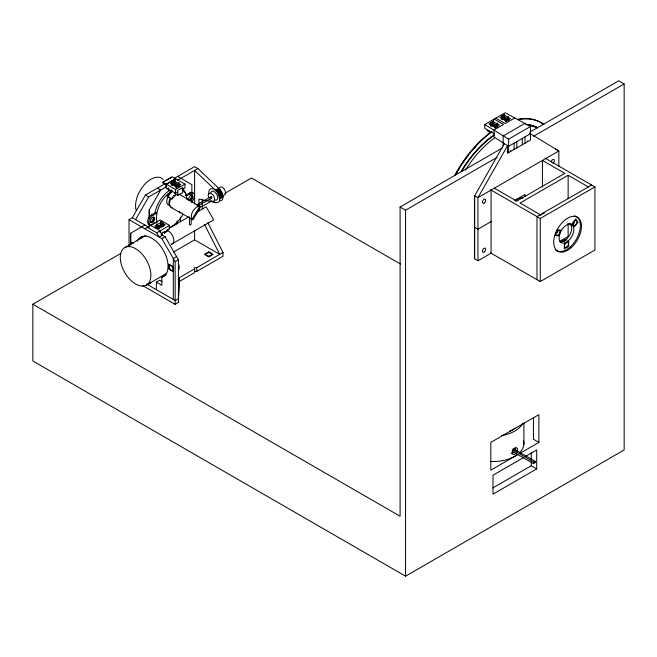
<?xml version="1.0" encoding="UTF-8"?>
<svg xmlns="http://www.w3.org/2000/svg" width="657" height="657" viewBox="0 0 657 657"><rect width="100%" height="100%" fill="white"/><g stroke="black" fill="none" stroke-linecap="round" stroke-linejoin="round"><path stroke-width="0.99" d="M129.027 246.276L129.027 219.652L132.303 217.763L145.419 195.039L165.359 183.533M144.877 225.014L130.669 233.219L130.669 242.055L133.289 243.566M149.238 226.739L149.246 223.758M149.246 217.804L149.262 209.862L160.719 189.996L157.442 188.099M149.246 218.075L149.246 209.87M165.942 275.012L161.819 277.032L161.819 285.278L156.35 282.124L156.35 289.696M173.292 299.477L173.292 258.464L176.569 256.567M129.027 219.652L161.819 238.581L175.148 261.683L175.148 304.339L178.425 302.442L179.304 277.706L194.603 268.877M177.119 220.686L177.119 223.437L172.43 226.148M161.581 234.664L165.096 236.692L178.425 259.786L178.425 302.442M191.869 198.513L191.869 194.472M202.257 208.91L202.257 199.153M179.304 277.706L178.425 298.656L175.148 300.553L146.651 284.103M191.015 218.863C191.253 219.816 191.967 227.076 189.495 224.579M155.668 212.843L156.867 213.082L156.358 218.288L156.998 222.477M512.797 449.733L513.183 449.068M513.799 449.634L513.462 448.903M557.317 232.709L558.048 230.829M516.952 451.786L517.133 451.334A3.852 1.922 -65.9 0 0 517.133 448.181C515.326 446.629 513.142 449.38 512.411 450.924A3.827 2.472 -53.3 0 0 512.411 454.077L514.185 454.652L516.221 453.116M491.075 190.087L491.075 253.183L477.959 260.755L474.683 258.866L474.683 195.761L504.256 143.801M135.58 219.652L148.696 196.936L166.878 186.44M166.032 184.403L162.435 182.695L162.755 182.145L172.15 176.725L184.954 184.108L184.954 187.894L182.761 189.159M165.72 184.584L175.748 178.794M172.101 190.177A15.456 8.927 -60 0 0 167.207 196.271L171.945 198.997L175.789 194.94M573.29 224.103L574.547 222.534M197.954 205.994L211.874 197.921L211.406 196.706L210.93 197.379M162.435 182.695L164.948 181.25M166.615 180.281L171.633 177.382M174.146 178.458L194.603 166.648L197.88 168.537L219.783 189.298L222.288 193.355L223.019 196.936A7.728 4.459 60 0 1 219.783 200.828M175.591 178.712L166.196 184.132L166.196 187.927M172.208 184.707L172.643 181.8L172.807 185.43M174.392 180.79L174.992 180.634L174.992 185.052C173.694 186.087 173.694 180.503 174.992 180.634M172.208 182.055L172.807 181.899M177.423 180.346L197.88 168.537M171.181 185.167L174.499 183.254L179.952 186.399M172.126 185.192L174.499 183.82L178.876 186.342M173.078 185.463L174.499 184.642L178.597 187.007M174.392 185.208L174.992 185.052M176.684 187.672L176.528 184.042L176.084 187.828M178.269 186.563L178.712 182.777L178.876 186.407M176.684 184.132L176.248 187.927M178.269 183.032L178.876 182.876M166.032 184.042L166.032 187.828L175.55 193.322L175.55 189.536L184.954 184.108M175.55 193.322L177.735 192.066M177.735 195.474L182.761 192.567L182.761 187.516L177.735 190.423L177.735 195.474L174.803 193.774L174.803 192.074M149.205 224.218A5.412 3.121 -60 0 1 147.85 219.849A5.412 3.121 -60 0 1 151.808 214.732L155.775 212.457M156.9 221.828L153.147 223.98A5.412 3.121 -60 0 1 148.704 222.321A5.412 3.121 -60 0 1 152.9 215.356L156.867 213.082L158.173 208.343A21.64 12.491 -60 0 1 171.19 191.532M150.116 222.616L153.615 220.596M189.249 200.032L190.998 199.022M144.819 228.767L160.086 219.955L169.49 225.384L169.49 229.17L160.981 234.081M218.691 188.263L215.414 190.16A7.728 4.459 60 0 0 208.934 193.897M156.744 227.692L156.908 224.062L157.343 227.848M160.628 221.918L161.228 222.074L161.064 226.591L160.628 226.337L160.628 221.918L161.228 222.074M156.744 224.16L157.343 224.316M194.603 204.122L194.603 170.434L215.964 190.645L219.249 188.756M215.964 190.645L216.498 191.195L219.783 189.298M156.325 226.796L158.025 225.819M216.498 191.195L217.007 191.787L220.292 189.889M158.928 228.069L159.093 225.326L159.528 228.225M162.813 226.714L162.977 223.084L163.412 225.992M155.668 227.683L161.113 224.538L163.609 225.975M158.928 225.417L159.528 225.581M162.813 223.183L163.412 223.339M156.744 227.626L161.113 225.105L163.494 226.476M217.007 191.787L217.492 192.427L220.768 190.53M196.32 205.148L211.012 196.665M157.015 228.291L161.113 225.926L162.534 226.747M217.492 192.427L217.935 193.092L221.212 191.203M125.109 247.418L145.879 235.428M198.972 206.898L198.972 199.096L215.964 202.652A7.728 4.459 60 0 0 219.742 198.833L218.338 193.799L221.614 191.901M218.699 194.521L221.976 192.624M219.011 195.252L222.288 193.355M219.274 195.991L222.551 194.094M529.821 132.123L618.689 80.819L624.15 83.973L624.15 449.971L405.558 576.181L32.85 360.997L32.85 304.207L120.822 253.421M201.683 206.733L210.569 201.6M224.784 193.396L251.442 178.006L400.466 264.04M147.291 227.347L156.686 232.775L169.49 225.384M219.479 196.722L222.756 194.833M219.627 197.445L222.904 195.556M219.709 198.151L222.994 196.262M219.742 198.833L223.019 196.936M169.038 228.258L188.592 216.974M196.435 212.441L206.158 206.832L213.681 219.865L171.37 244.289L172.249 244.018A7.728 4.459 60 0 0 173.12 236.906A7.728 4.459 60 0 0 166.968 230.418M162.69 232.044L164.365 233.005L167.305 231.313L167.305 229.293M161.819 238.581L165.096 236.692M173.464 252.05L194.603 239.846L219.742 254.358L204.516 224.563M175.148 261.683L178.425 259.786M146.084 285.261A21.64 12.491 60 0 0 139.998 251.968A21.64 12.491 60 0 0 120.699 261.798A21.64 12.491 60 0 0 146.084 285.261L166.845 273.271M147.603 284.645L150.888 282.756M156.35 282.124L159.626 280.235L161.975 281.582M179.304 281.492L194.603 272.663L194.603 267.613L196.788 267.613L223.019 252.469L207.793 222.674M194.603 271.398L196.788 271.398L223.019 256.255L223.019 252.469M494.097 133.7L484.735 128.304L484.735 124.518L505.176 112.717L530.486 126.505L530.486 140.015L507.541 153.262L507.541 145.69L477.959 197.658L477.959 260.755M490.812 126.004L491.255 122.218L491.411 125.848M493.111 125.955L492.996 121.208L493.44 120.954L493.604 125.471L492.996 125.627L493.44 125.372L493.44 120.954M501.849 119.631L502.293 115.846L502.457 119.475M504.042 114.835L504.642 114.679L504.642 119.098C503.336 120.132 503.336 114.548 504.642 114.679M490.812 122.473L491.411 122.309M492.996 121.208L493.604 121.052M501.849 116.1L502.457 115.936M504.149 115.147L499.993 117.546L506.227 121.143L510.382 118.745L504.149 115.147L504.149 117.299L508.822 119.993M490.615 125.109L493.111 123.672L497.784 126.366M501.661 118.736L504.149 117.299M490.73 125.61L493.111 124.239L496.61 126.259M502.564 118.777L504.149 117.866L508.518 120.387L508.354 116.823L507.918 120.609M491.691 125.881L493.111 125.06L496.388 126.949M502.728 119.508L504.149 118.687L507.426 120.576M504.042 119.254L504.642 119.098M494.696 127.359L495.132 124.46L495.132 127.992M496.881 126.982L497.316 123.196L497.48 126.826M505.734 120.987L506.169 118.088L506.333 120.831M494.696 124.707L495.296 124.551L495.296 128.09M496.881 123.45L497.48 123.294M505.734 118.334L506.333 118.178M507.918 117.077L508.518 116.913M514.53 118.112L505.134 123.541L495.78 118.145M525.025 123.352L503.163 135.974L503.163 145.87M484.735 124.518L508.633 139.128L530.486 126.505M32.85 304.207L400.088 516.23L400.088 207.029L502.277 148.03M530.486 133.7L508.633 146.322L494.097 137.108L494.097 129.914L503.492 124.493L494.138 119.089M400.088 207.029L405.558 210.183L497.078 157.335M533.517 136.303L624.15 83.973M514.464 200.557L524.959 194.505L524.959 196.517M588.352 186.925L568.133 175.255L520.04 203.021L540.259 214.691M491.075 221.639L477.959 229.211L474.683 227.314M591.629 185.036L536.983 216.588L536.983 279.693M540.153 215.389L544.522 212.86M490.434 189.709L540.259 218.477L594.913 186.925L594.913 250.03L540.259 281.582L490.434 252.814M559.386 241.513L568.133 236.463L568.133 223.199M561.029 241.825L565.398 239.304L567.04 240.248M563.87 241.448L565.62 240.437M517.913 454.521L490.804 470.166L490.804 442.399L538.896 414.633L538.896 442.399L520.533 453.002M523.596 457.543L492.996 475.216L492.996 494.146L536.712 468.901L536.712 449.971L525.345 456.533M492.775 487.962L531.25 465.747L536.712 468.901M185.315 195.392L189.068 193.248A5.412 3.121 -60 0 1 193.174 193.421M186.407 196.024L190.16 193.881A5.412 3.121 -60 0 1 194.554 194.989A5.412 3.121 -60 0 1 191.401 201.888M211.792 198.003L211.258 197.864M151.808 214.732L152.958 215.348M161.819 277.032L162.665 276.909A22.724 13.115 60 0 0 161.302 247.155A22.724 13.115 60 0 0 137.149 241.185M188.411 199.892A7.728 4.459 -60 0 0 187.541 199.087L186.662 198.825L200.549 206.84L193.027 219.873L179.139 211.858L179.813 212.474A7.728 4.459 -60 0 0 180.946 212.827M535.57 461.543C533.336 462.216 536.104 463.817 535.57 461.543L513.708 448.928M534.256 462.306C532.022 462.971 534.798 464.573 534.256 462.306L512.394 449.684M555.559 149.065L558.844 150.962L558.844 166.229M494.507 123.968L497.053 125.438M545.08 158.165L594.913 186.925M486.927 130.447L489.859 132.139M507.064 151.734L508.633 152.638L508.633 139.128M494.36 188.189L516.763 201.124L564.856 173.358L542.444 160.423L542.444 186.949M474.683 195.761L477.959 197.658L558.844 150.962L529.583 133.281M177.661 176.429L191.869 184.633L191.869 192.756M175.107 183.098L177.661 184.576M189.068 193.248L190.16 193.881M162.755 182.145L175.55 189.536M178.794 194.045L187.541 199.087M173.514 195.458L174.392 195.958M172.2 196.845L173.07 197.355M167.207 196.271L168.077 196.78A15.456 8.927 -60 0 1 172.29 191.318M171.945 198.997L171.075 198.496A7.728 4.459 -60 0 0 172.2 207.776M171.066 207.431L179.813 212.474M145.419 195.039L148.696 196.936M538.896 442.399L533.435 439.246L533.435 417.433M161.228 226.493L160.793 226.238L160.793 221.82M150.732 225.359L160.136 230.788L160.136 232.677M132.303 217.763L148.392 227.043M512.501 451.523L533.484 463.645M173.292 266.668L168.923 264.139L168.923 269.189L173.292 271.711M142.331 285.393L175.148 304.339M570.383 223.339L572.025 225.671M569.841 223.487L570.933 225.047M217.935 193.092L218.338 193.799M159.971 230.878L162.443 235.157L159.158 237.054L156.686 232.775M182.137 188.748A22.724 13.115 -60 0 1 186.276 195.375L186.81 198.677M568.133 175.255L568.133 198.718M540.259 218.477L540.259 281.582M531.25 452.796L531.25 459.769M531.25 461.764L531.25 465.747M525.025 136.861L525.025 143.169M523.9 422.911L523.9 444.116M522.29 138.438L522.29 144.745M516.829 141.592L516.829 147.899M514.094 143.169L514.094 149.476M508.354 116.823L508.354 120.354M508.083 117.168L508.083 120.707M506.169 118.088L506.169 121.619M505.898 118.432L505.898 121.085M504.477 114.581L504.477 118.999M504.206 114.926L504.206 119.344M504.149 117.866L504.149 119.582M502.293 115.846L502.293 119.377M502.014 116.19L502.014 118.843M497.316 123.196L497.316 126.727M497.045 123.541L497.045 126.193M494.861 124.805L494.861 127.458M493.161 121.307L493.161 125.717M491.255 122.218L491.255 125.75M490.976 122.563L490.976 126.095M474.461 195.638L474.461 258.743M405.558 210.183L405.558 576.181M198.972 208.852L198.972 210.807M196.788 267.613L196.788 271.398M194.603 230.656L194.603 239.846M191.869 194.792L191.869 197.839M191.869 200.5L191.869 202.479M189.471 216.917L189.471 224.694M180.396 217.081L180.396 221.664M178.712 182.777L178.712 186.317M178.433 183.131L178.433 186.662M176.528 184.042L176.528 187.574M174.828 180.544L174.828 184.954M174.557 180.889L174.499 185.537M172.643 181.8L172.643 185.331M172.372 182.145L172.372 184.798M171.247 190.021L171.247 191.729L168.217 189.972L168.217 188.272M168.381 188.05L168.381 190.07M164.365 231.305L164.365 233.005M163.248 223.429L163.248 226.082M162.977 223.084L162.977 226.616M161.064 222.173L161.064 226.591M159.364 225.671L159.364 228.324M159.093 225.326L159.093 227.979M157.179 224.407L157.179 227.946M156.908 224.062L156.908 227.593M153.615 217.574L153.615 219.586M149.246 224.111L149.246 227.092M130.669 233.219L130.669 245.086M461.099 171.403A77.288 44.619 -60 0 1 493.867 135.005M525.928 124.321A77.288 44.619 -60 0 1 537.13 127.507M455.925 174.138A77.288 44.619 -60 0 1 459.637 167.707M462.306 163.544A77.288 44.619 -60 0 1 464.639 160.168M465.115 159.503A77.288 44.619 -60 0 1 466.084 158.189M467.061 156.883A77.288 44.619 -60 0 1 468.055 155.602M474.264 148.277A77.288 44.619 -60 0 1 475.331 147.127M461.534 171.658A77.288 44.619 -60 0 1 494.302 135.252M526.364 124.567A77.288 44.619 -60 0 1 537.566 127.754M465.427 170.097A77.288 44.619 -60 0 1 494.746 137.748M530.068 125.98A77.288 44.619 -60 0 1 537.163 127.795M517.355 119.434A83.472 48.191 -60 0 1 543.388 124.157M454.841 175.271A83.472 48.191 -60 0 1 491.108 131.885M517.79 119.689A83.472 48.191 -60 0 1 543.824 124.403M455.276 175.526A83.472 48.191 -60 0 1 492.15 131.696M515.063 428.2A27.824 16.064 0 0 1 509.931 431.164M523.424 440.519A30.912 17.846 0 0 1 519.638 452.714M516.952 454.94A30.912 17.846 0 0 1 490.648 461.46M522.717 423.33A30.912 17.846 0 0 1 501.496 435.583M515.236 447.598A3.868 2.176 -61.2 0 1 514.973 450.152M513.996 451.901A3.868 2.176 -61.2 0 1 511.335 453.519M527.702 140.902A3.088 1.782 0 0 1 527.21 141.271M510.817 150.74A3.088 1.782 0 0 1 510.177 151.028M515.466 201.214A8.812 5.084 -60 0 1 522.808 198.233M551.198 161.786A2.316 1.339 -60 0 1 553.991 159.561A2.316 1.339 -60 0 1 553.054 163.199M576.304 216.621A19.628 11.333 -60 0 1 575.647 240.388A19.628 11.333 -60 0 1 555.477 249.742M574.202 215.849A19.628 11.333 -60 0 1 575.647 216.293M569.956 223.626A10.43 6.02 -60 0 1 569.52 235.378A10.43 6.02 -60 0 1 559.567 241.628M564.921 243.246A2.784 1.61 -60 0 1 564.724 243.681M562.54 241.341A2.784 1.61 -60 0 1 563.887 240.569M208.589 197.486A4.533 2.62 60 0 1 210.922 193.396A4.533 2.62 60 0 1 214.543 199.876A4.533 2.62 60 0 1 209.739 199.531M219.257 188.206A4.533 2.62 60 0 1 224.341 189.298A4.533 2.62 60 0 1 223.873 195.162M136.229 210.486A21.64 12.491 -60 0 1 144.154 184.954A21.64 12.491 -60 0 1 163.347 179.492M182.137 190.004A21.64 12.491 -60 0 1 186.309 195.375M182.794 214.601A21.64 12.491 -60 0 1 168.923 227.889M169.194 205.165A6.956 4.016 -60 0 1 168.176 196.821M153.442 217.196A3.088 1.782 -60 0 1 152.777 220.555A3.088 1.782 -60 0 1 150.116 222.115M191.507 194.8A3.088 1.782 -60 0 1 191.121 198.324A3.088 1.782 -60 0 1 188.239 199.983M170.36 206.117A6.956 4.016 -60 0 1 170.36 198.085M178.597 264.623A5.412 3.121 60 0 1 178.449 269.912M208.573 256.542A2.784 1.61 0 0 1 209.057 256.542M140.836 238.483A22.724 13.115 60 0 1 142.388 236.446M130.883 244.708A2.784 1.61 60 0 1 132.509 243.402M210.897 192.682A4.944 2.858 60 0 1 216.753 194.242A4.944 2.858 60 0 1 215.184 200.098M215.414 202.504A7.728 4.459 60 0 1 213.139 201.19M155.077 212.268A22.724 13.115 -60 0 1 169.563 190.349M153.138 217.221A2.784 1.61 -60 0 1 152.695 220.35A2.784 1.61 -60 0 1 150.166 221.811M190.949 194.784A2.784 1.61 -60 0 1 191.08 198.053A2.784 1.61 -60 0 1 188.181 199.58M557.177 229.876L554.984 235.51L558.77 235.847L560.963 230.213L557.177 229.876M199.777 206.397L192.058 219.241A7.728 4.459 -60 0 1 192.928 211.127A7.728 4.459 -60 0 1 199.523 206.314L199.777 206.397M575.811 219.118L572.025 223.823L574.21 226.936L577.996 222.23L575.811 219.118M174.499 181.11L170.352 183.508L176.577 187.105L180.732 184.707L174.499 181.11M161.113 222.395L154.888 225.992L159.043 228.39L165.268 224.793L161.113 222.395M208.811 251.836L204.442 254.358L208.811 256.887L213.188 254.358L208.811 251.836M493.111 121.52L488.956 123.918L495.189 127.515L499.336 125.117L493.111 121.52M568.675 241.201L564.306 243.722L564.306 248.773L568.675 246.244L568.675 241.201M484.365 251.886A2.316 1.339 -60 0 0 485.293 248.247A2.316 1.339 -60 0 0 482.509 250.473A2.316 1.339 -60 0 0 484.365 251.886M484.176 202.997A2.316 1.339 -60 0 0 485.408 199.326A2.316 1.339 -60 0 0 482.583 201.198A2.316 1.339 -60 0 0 484.176 202.997M568.404 240.749A10.43 6.02 -60 0 0 571.713 224.587A10.43 6.02 -60 0 0 559.37 235.535A10.43 6.02 -60 0 0 568.404 240.749M571.179 247.664A19.628 11.333 -60 0 0 577.404 217.253A19.628 11.333 -60 0 0 554.179 237.85A19.628 11.333 -60 0 0 571.179 247.664M558.319 234.902A2.784 1.61 -60 0 0 559.485 230.533A2.784 1.61 -60 0 0 556.126 233.153A2.784 1.61 -60 0 0 558.319 234.902M575.351 225.064A2.784 1.61 -60 0 0 576.518 220.695A2.784 1.61 -60 0 0 573.167 223.314A2.784 1.61 -60 0 0 575.351 225.064M566.835 247.024A2.784 1.61 -60 0 0 568.001 242.655A2.784 1.61 -60 0 0 564.642 245.275A2.784 1.61 -60 0 0 566.835 247.024M152.826 222.296A3.088 1.782 -60 0 0 154.247 217.426A3.088 1.782 -60 0 0 150.502 220.185A3.088 1.782 -60 0 0 152.826 222.296M190.916 200.319A3.088 1.782 -60 0 0 192.6 195.433A3.088 1.782 -60 0 0 188.822 197.897A3.088 1.782 -60 0 0 190.916 200.319M207.218 255.68A2.784 1.61 0 0 0 211.587 254.497A2.784 1.61 0 0 0 207.637 252.904A2.784 1.61 0 0 0 207.218 255.68M169.169 267.202A2.784 1.61 60 0 0 172.372 270.397A2.784 1.61 60 0 0 171.781 266.184A2.784 1.61 60 0 0 169.169 267.202"/></g></svg>
